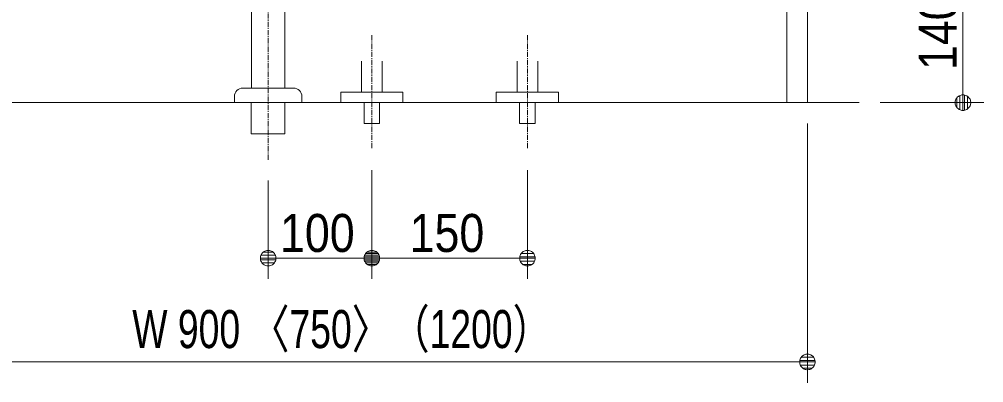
# Model space of a CAD drawing. Units: millimetres, scale not verified. Extents: x -6062 to 6062, y -3045 to 3045.
# Drawn here: x -5178 to -4248, y -2290 to -1940 of the extents above; entities that cross this region are included whole.
import ezdxf
from ezdxf.enums import TextEntityAlignment as Align

# ---------------------------------------------------------------- set-up
doc = ezdxf.new("R2010")
doc.units = ezdxf.units.MM
doc.header["$LTSCALE"] = 20
doc.linetypes.add('CHAIN1', pattern=[8, 5, -1, 1, -1])
for name, color, linetype, lineweight in [('0-2_0', 7, 'Continuous', 9), ('0-3_2寸法-1', 7, 'Continuous', 9), ('0-4_5ボウル・キャビネット', 7, 'Continuous', 9), ('0-7_4給排水', 7, 'Continuous', 9)]:
    doc.layers.add(name, color=color, linetype=linetype, lineweight=lineweight)
doc.styles.add('ＭＳ Ｐゴシック', font='')
doc.styles.get('ＭＳ Ｐゴシック').set_extended_font_data('MS PGothic')

# ---------------------------------------------------------------- blocks, each defined once
blk = doc.blocks.new('_Dot')
at = {"layer": '0-2_0'}
for p, q in [((-10, 0), (-20, 0)), ((9.78, 2), (-9.78, 2)), ((7.99, 6), (-7.99, 6)), ((9.16, -3.98), (-9.16, -3.98)), ((6, -7.98), (-6, -7.98))]:
    blk.add_line(p, q, dxfattribs=at)
for points in [[(10, 0), (9.92, 1.25), (9.69, 2.49), (9.3, 3.68), (8.76, 4.82), (8.09, 5.88), (7.29, 6.85), (6.37, 7.71), (5.36, 8.44), (4.26, 9.05), (3.09, 9.51), (1.87, 9.82), (0.63, 9.98), (-0.63, 9.98), (-1.87, 9.82), (-3.09, 9.51), (-4.26, 9.05), (-5.36, 8.44), (-6.37, 7.71), (-7.29, 6.85), (-8.09, 5.88), (-8.76, 4.82), (-9.3, 3.68), (-9.69, 2.49), (-9.92, 1.25), (-10, 0), (0, 0)], [(-10, 0), (-9.92, -1.25), (-9.69, -2.49), (-9.3, -3.68), (-8.76, -4.82), (-8.09, -5.88), (-7.29, -6.85), (-6.37, -7.71), (-5.36, -8.44), (-4.26, -9.05), (-3.09, -9.51), (-1.87, -9.82), (-0.63, -9.98), (0.63, -9.98), (1.87, -9.82), (3.09, -9.51), (4.26, -9.05), (5.36, -8.44), (6.37, -7.71), (7.29, -6.85), (8.09, -5.88), (8.76, -4.82), (9.3, -3.68), (9.69, -2.49), (9.92, -1.25), (10, 0), (0, 0)]]:
    blk.add_lwpolyline(points, close=True, dxfattribs=at)
blk = doc.blocks.new('グループ-8')
at = {"layer": '0-7_4給排水', "linetype": 'CHAIN1'}
blk.add_line((-63000, -20120), (-63000, -41500), dxfattribs=at)
at = {"layer": '0-7_4給排水'}
blk.add_line((-63650, -40306.7), (-63650, -40280), dxfattribs=at)
for points in [[(-63320, -30260), (-63320, -40120), (-62680, -40120), (-62680, -30260)], [(-63325, -40400), (-62680, -40400), (-62680, -41000), (-63325, -41000)]]:
    blk.add_lwpolyline(points, close=True, dxfattribs=at)
for points in [[(-63490, -40120), (-63487.5, -40120), (-62512.5, -40120), (-62510, -40120)], [(-62350, -40280), (-62350, -40306.7), (-62350, -40400), (-63650, -40400), (-63650, -40306.7)]]:
    blk.add_lwpolyline(points, dxfattribs=at)
for centre, start, end in [((-63490, -40280), 90, 180), ((-62510, -40280), 0, 90)]:
    blk.add_arc(centre, 160, start, end, dxfattribs=at)
blk = doc.blocks.new('グループ-17')
at = {"layer": '0-7_4給排水', "linetype": 'CHAIN1'}
for p, q in [((-61000, -39100), (-61000, -41300)), ((-58000, -39100), (-58000, -41300))]:
    blk.add_line(p, q, dxfattribs=at)
at = {"layer": '0-7_4給排水'}
for points in [[(-61200, -39600), (-61200, -40200), (-60800, -40200), (-60800, -39600)], [(-58200, -39600), (-58200, -40200), (-57800, -40200), (-57800, -39600)]]:
    blk.add_lwpolyline(points, dxfattribs=at)
for points in [[(-61600, -40200), (-60400, -40200), (-60400, -40400), (-61600, -40400)], [(-58600, -40200), (-57400, -40200), (-57400, -40400), (-58600, -40400)], [(-61150, -40400), (-60850, -40400), (-60850, -40800), (-61150, -40800)], [(-58150, -40400), (-57850, -40400), (-57850, -40800), (-58150, -40800)]]:
    blk.add_lwpolyline(points, close=True, dxfattribs=at)

msp = doc.modelspace()

# ---------------------------------------------------------------- linework, layer by layer
at = {"layer": '0-3_2寸法-1'}
for p, q in [((-4267.5, -1895.01), (-4267.5, -2004.99)), ((-4347.5, -2020), (-4247.5, -2020)), ((-4417.5, -2040), (-4417.5, -2290)), ((-4837.5, -2085), (-4837.5, -2190)), ((-4837.5, -2085), (-4837.5, -2190)), ((-4687.5, -2085), (-4687.5, -2190)), ((-4937.5, -2095), (-4937.5, -2190)), ((-4922.49, -2170), (-4852.51, -2170)), ((-4702.51, -2170), (-4822.49, -2170)), ((-4432.51, -2270), (-5302.49, -2270))]:
    msp.add_line(p, q, dxfattribs=at)
at = {"layer": '0-4_5ボウル・キャビネット'}
msp.add_line((-5367.5, -2020), (-4367.5, -2020), dxfattribs=at)
msp.add_lwpolyline([(-4437.5, -1930), (-4417.5, -1930), (-4417.5, -2020), (-4437.5, -2020)], close=True, dxfattribs=at)

# ---------------------------------------------------------------- block references
at = {"layer": '0-3_2寸法-1', "xscale": 0.7503418, "yscale": 0.7503418}
for p, rotation in [((-4267.5, -2020), 270), ((-4937.5, -2170), 180), ((-4837.5, -2170), 180)]:
    msp.add_blockref('_Dot', p, dxfattribs=dict(at, rotation=rotation))
for p in [(-4837.5, -2170), (-4687.5, -2170), (-4417.5, -2270)]:
    msp.add_blockref('_Dot', p, dxfattribs=at)
at = {"layer": '0-7_4給排水', "xscale": 0.05, "yscale": 0.05}
for name in ['グループ-8', 'グループ-17']:
    msp.add_blockref(name, (-1787.5, 0), dxfattribs=at)

# ---------------------------------------------------------------- texts
at = {"layer": '0-3_2寸法-1', "style": 'ＭＳ Ｐゴシック', "width": 0.9}
msp.add_text('140', height=36.66, rotation=90, dxfattribs=at).set_placement((-4262.54, -1988.61), align=Align.BOTTOM_LEFT)
at = {"layer": '0-3_2寸法-1', "style": 'ＭＳ Ｐゴシック'}
for s, height, width, p in [('100', 36.66, 0.9, (-4926.11, -2174.96)), ('150', 36.66, 0.9, (-4801.11, -2174.96)), ('W 900 〈750〉（1200）', 36.69, 0.75, (-5068.55, -2267.65))]:
    msp.add_text(s, height=height, dxfattribs=dict(at, width=width)).set_placement(p, align=Align.BOTTOM_LEFT)

doc.saveas('drawing.dxf')
